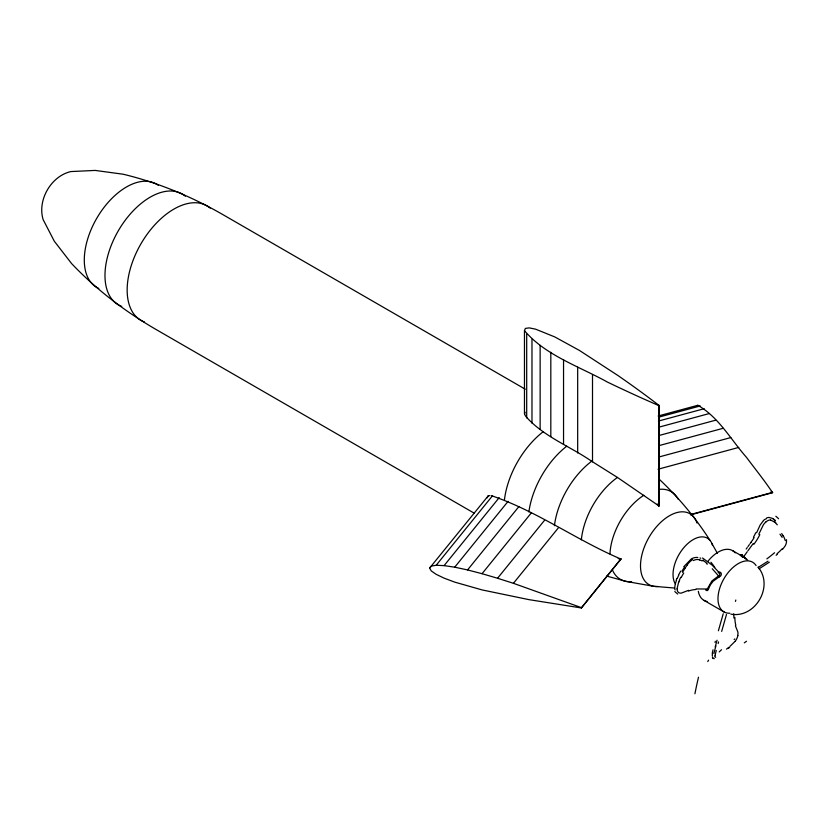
<?xml version="1.0" encoding="UTF-8"?>
<svg xmlns="http://www.w3.org/2000/svg" width="829" height="829" viewBox="0 0 829 829"><rect width="100%" height="100%" fill="white"/><g stroke="black" fill="none" stroke-linecap="round" stroke-linejoin="round"><path stroke-width="1.24" d="M487.193 497.814L488.395 495.618L429.619 568.083L431.277 570.932L436.178 574.342L444.106 578.145L454.717 582.124L482.043 589.906L528.933 599.636L581.357 607.958L620.973 559.078C577.191 540.508 536.777 511.016 491.493 495.701M674.765 587.533L675.169 584.435M677.065 588.849L678.64 582.041M737.758 635.522L737.976 633.439A10.684 6.062 -60.5 0 0 737.872 632.019L735.375 625.729M712.287 653.19L713.023 649.801M715.448 653.884L716.246 650.444M723.24 613.761L718.38 630.765M726.494 614.486L721.665 631.408M715.012 642.392L715.323 641.294M718.121 643.553L718.588 641.915M707.189 589.305L707.002 589.844M696.049 588.932L707.272 589.025L711.914 580.963L719.696 575.057L719.79 573.326L718.422 572.735M676.537 580.124L675.303 583.896A28.466 16.435 -60 0 1 685.738 545.544A28.466 16.435 -60 0 1 712.525 545.295M524.467 414.013L524.467 330.616L525.379 328.408L529.203 327.88L535.607 329.165L554.788 336.926L579.45 350.449L618.216 375.703A1416.875 818.026 0 0 1 647.977 397.05L659.045 405.381L659.045 506.001L617.45 477.442L591.668 461.245C570.093 446.354 543.555 436.541 525.959 416.604C525.037 415.215 524.011 413.826 525.151 412.293M679.262 580.445L680.682 577.285M677.2 578.518L678.671 575.336M756.628 532.684L760.193 524.944L763.426 520.674M758.794 534.228L763.281 525.006A10.684 6.28 -60.5 0 1 764.338 523.545L765.913 521.866M697.241 406.314L697.8 405.298C718.536 416.946 730.96 439.784 746.473 457.339C755.198 469.048 764.576 480.613 772.597 492.706L690.526 514.871M754.121 537.565L753.478 538.612M753.157 539.119L752.483 540.145M751.115 542.156L750.058 543.637M746.183 549.047L747.24 547.565M683.738 566.756L691.417 558.839A8.124 4.746 -30.7 0 1 697.8 557.523M747.945 546.58L749.354 544.622M753.209 543.544L747.924 550.798M742.297 554.518L740.929 555.658L742.732 557.399M747.219 551.772L743.696 556.684L746.017 559.119M735.002 641.387L729.955 646.392M429.619 568.083L431.277 566.103L436.178 565.264L492.54 495.721M436.178 565.264L444.106 565.616L499.193 497.638M444.106 565.616L454.717 567.191L508.115 501.307M454.717 567.191L467.556 569.927L518.944 506.519M467.556 569.927L482.043 573.699L531.182 513.058M482.043 573.699L497.555 578.259L544.622 520.187M497.555 578.259L513.42 583.305L558.466 527.721M581.357 607.958L620.973 558.736M782.452 549.44L784.866 546.373A11.596 9.005 -83.9 0 0 785.923 544.301A6.715 4.891 -84.2 0 0 786.4 539.658M777.364 554.259L776.131 555.275M728.784 647.345L726.484 649.138M768.027 561.192L758.245 567.368M769.333 562.207L759.084 568.808M658.703 506.187L659.045 405.381M719.427 576.673L713.199 581.181L710.349 584.88L708.391 589.243L707.272 589.025M688.609 590.321L681.324 593.087A10.684 6.155 -59 0 1 680.153 593.129L678.785 592.704A8.591 4.953 -58.9 0 1 677.148 588.797M658.153 416.013L697.8 405.298M658.993 417.091L700.246 405.941M658.381 421.08L704.204 408.707M658.454 427.287L709.489 413.495M658.609 435.608L715.883 420.137M658.609 445.722L723.106 428.303M658.92 456.997L730.836 437.567M658.039 469.224L738.743 447.422M690.516 514.529L772.597 492.364M766.711 517.887L768.721 517.41L772.524 518.384M489.939 495.659L488.913 495.638M730.877 614.154C755.374 618.672 774.213 586.051 758.048 567.098M674.713 588.051L653.615 586.29L626.33 581.45L606.755 576.103M770.524 519.938L774.783 522.197M620.973 559.078L618.237 558.57M712.95 658.112L714.225 658.703M699.572 559.907L702.267 560.901M513.42 583.305L581.357 607.616M700.008 557.948L700.764 558.259M658.703 405.578L644.268 399.195A1416.875 818.026 0 0 1 607.284 382.003C579.668 366.615 545.161 355.309 524.467 330.616M740.825 555.617L740.287 555.181L740.825 555.399M702.526 557.99L712.266 565.223L719.489 572.943M525.244 389.195L221.333 213.727C190.587 196.224 157.665 182.515 123.241 174.235L95.19 170.422L70.911 171.562C51.066 176.038 37.118 200.203 43.16 219.633L54.31 241.218L71.636 263.612C96.019 289.28 124.36 310.937 154.888 328.812L474.261 513.203M741.427 555.741L743.914 557.295M732.598 550.653L741.613 555.855M703.914 600.341L724.266 612.082M741.261 554.839L743.136 556.342M741.416 554.964L747.644 560.093M677.656 594.051L674.806 591.585M712.36 657.677L713.551 658.547M706.422 563.523L707.292 564.186M775.498 520.705L772.949 518.726L775.074 520.405M772.597 492.706L771.157 491.431M743.447 556.653L744.95 558.311M775.643 523.026L777.312 524.84M712.256 568.746L719.251 576.756M658.661 478.696C678.257 497.068 695.552 517.752 710.018 540.415M657.324 504.022L659.045 506.001M711.893 543.503L717.468 553.42M733.924 618.04L733.717 613.75M592.507 374.781L592.507 461.805M577.678 367.226L577.678 452.997M563.544 359.631L563.544 444.375M550.819 352.252L550.819 436.603M540.135 345.392L540.135 429.381M531.98 339.32L531.98 423.111M526.695 334.315L526.695 417.889M98.786 288.43A59.667 34.445 -60 0 1 96.651 218.462A59.667 34.445 -60 0 1 158.308 185.333M121.708 306.388A63.957 36.932 -60 0 1 118.226 230.918A63.957 36.932 -60 0 1 185.323 196.204M144.433 321.973A66.102 38.165 -60 0 1 140.847 243.985A66.102 38.165 -60 0 1 210.183 208.1M504.446 499.866A66.444 38.362 -60 0 1 543.441 431.536M528.892 511.949A65.564 37.854 -60 0 1 566.767 446.178M659.884 489.297A50.673 29.253 -60 0 1 678.153 499.151M631.584 581.647A50.673 29.253 -60 0 1 612.61 570.383M609.957 553.824A50.673 29.253 -60 0 1 643.822 495.265M657.905 586.486A40.932 23.637 -60 0 1 650.019 535.617A40.932 23.637 -60 0 1 697.002 523.016M554.425 525.7A62.776 36.248 -60 0 1 591.668 461.245M581.357 539.814A57.885 33.419 -60 0 1 617.45 477.442M707.075 589.947A1.668 0.829 64.9 0 1 705.811 589.595M718.235 572.362A2.622 2.186 -53.2 0 1 721.23 573.43A2.622 2.186 -53.2 0 1 719.582 576.777M703.013 560.135A61.906 34.756 -26 0 1 703.344 560.331M681.977 571.119A61.066 56.507 -11.2 0 1 684.567 567.274M678.505 575.264A77.843 74.32 14.6 0 1 680.692 571.108M676.246 580.082A47.844 38.279 -40.5 0 1 676.899 578.455M675.158 589.968A8.57 5.047 -56.5 0 1 674.692 588.321M688.474 591.077A36.414 20.528 -54.8 0 1 695.811 589.533M678.961 582.082A44.88 34.818 -42.5 0 1 679.593 580.497M681.21 577.533A76.693 72.278 -0.7 0 1 683.749 573.015M682.557 572.393A59.719 56.631 8.2 0 1 685.303 567.886M685.189 567.875A38.932 35.087 -17.6 0 1 687.552 564.767M687.231 564.756A18.083 15.171 -27 0 1 692.629 559.596M693.417 560.559A6.715 4.311 -33.5 0 1 697.842 559.523A11.596 6.808 -31.2 0 1 699.603 559.876M702.868 560.414A64.165 36.631 -28.7 0 1 706.805 563.243M710.899 562.238A141.044 77.625 -23.1 0 1 714.785 567.523M763.385 520.529A8.57 5.181 -62.7 0 1 766.452 518.736M755.727 532.736A28.984 16.145 -61.8 0 1 753.478 537.151M752.131 540.643A67.646 42.621 -61.8 0 1 751.095 542.145M759.82 534.664A36.414 23.108 -61.8 0 1 753.851 544.321M765.944 521.959A8.591 5.057 -60.5 0 1 770.504 519.99M774.887 521.897A44.88 25.119 -84.4 0 1 775.757 522.695M775.84 516.249A76.682 24.829 70 0 1 778.576 518.747M779.975 534.166A59.719 17.409 67.5 0 1 782.13 537.358M781.695 533.565A38.932 16.86 76.2 0 1 783.281 536.176M783.167 535.607A18.083 9.637 82.7 0 1 785.27 540.622M782.079 548.881A64.165 51.191 -86.3 0 1 777.063 553.689M774.566 552.705A141.044 116.588 87.1 0 1 766.846 558.881M735.437 601.388A137.054 1.212 -73.8 0 1 735.82 600.041M715.178 646.972A61.906 9.772 -70.4 0 1 717.085 640.216M712.505 656.288A8.124 1.782 -68.2 0 1 712.66 652.724M735.831 625.253A36.414 19.254 -63.4 0 1 734.877 617.398M737.893 635.48A8.591 4.87 -60.6 0 1 735.054 641.459M729.655 647.356A44.88 13.077 -50.8 0 1 728.453 648.299M744.307 642.858A76.682 6.331 -34 0 1 746.525 641.263M707.779 661.552A59.709 7.44 -32.1 0 1 708.598 660.153M734.805 638.952A38.932 0.767 -40.7 0 1 734.162 639.491M721.52 649.708A18.083 2.041 -47.4 0 1 719.199 651.926M715.665 657.221A6.715 1.637 -63.6 0 1 714.919 655.967M715.085 655.749A11.596 2.622 -67.9 0 1 715.344 654.019M713.945 653.407A64.165 12.435 -69.4 0 1 715.924 645.843M694.92 693.769A141.044 16.59 -71.3 0 1 698.495 677.2M729.831 613.211A28.683 16.559 -60 0 1 723.416 579.658A28.683 16.559 -60 0 1 756.069 565.533M707.738 561.534A28.683 16.559 -60 0 1 735.23 552.87M707.158 601.502A28.683 16.559 -60 0 1 698.308 591.274M708.121 589.574A2.539 1.461 76.2 0 1 705.873 589.844"/></g></svg>
